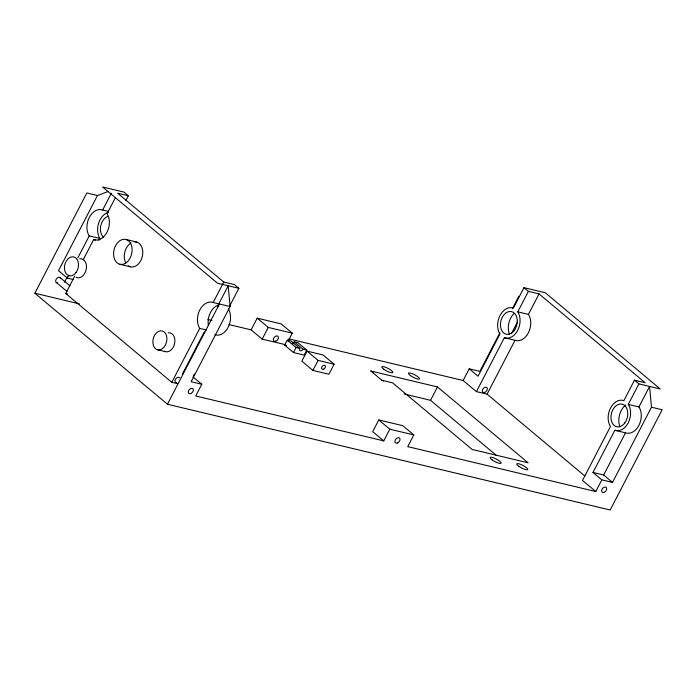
<?xml version="1.0" encoding="UTF-8"?>
<svg xmlns="http://www.w3.org/2000/svg" width="697" height="697" viewBox="0 0 697 697"><rect width="100%" height="100%" fill="white"/><g stroke="black" fill="none" stroke-linecap="round" stroke-linejoin="round"><path stroke-width="1.05" d="M651.486 407.205L612.506 482.394L601.833 479.85L592.999 472.444L614.885 430.223L626.176 433.003A15.491 10.943 -76.6 0 0 638.879 425.405A15.491 10.943 -76.6 0 0 639.358 407.579L638.94 406.935L649.569 386.434L651.486 407.205L662.15 409.749L610.18 510.012L167.463 404.243L34.85 293.219L86.82 192.956L97.484 195.508L108.331 191.405M97.484 195.508L58.513 270.697L67.348 278.103L73.168 279.488M64.516 282.241L67.313 276.848M67.348 278.103L68.846 275.219M77.794 257.951L89.242 235.874L88.824 235.237A15.491 10.943 -76.6 0 1 89.303 217.412A15.491 10.943 -76.6 0 1 102.006 209.806L108.444 211.435M102.633 210.041L111.328 193.269M177.622 383.716L171.802 382.322L65.71 293.498L74.692 276.169M83.178 259.798L93.659 239.576L95.602 240.038M115.266 197.904L107.05 213.744L107.469 214.38A15.491 10.943 -76.6 0 1 106.989 232.214A15.491 10.943 -76.6 0 1 94.287 239.812L93.659 239.576M98.913 240.343L99.906 238.426L99.488 237.782A15.491 10.943 -76.6 0 1 98.826 222.596A15.491 10.943 -76.6 0 1 108.514 212.341M125.93 200.448L128.344 195.787L123.927 192.084L102.59 186.988L217.525 283.217L238.862 288.314L229.679 306.018M171.802 382.322L199.751 328.4L199.333 327.756A15.491 10.943 -76.6 0 1 199.821 309.93A15.491 10.943 -76.6 0 1 212.515 302.332L218.963 303.953M213.143 302.568L223.772 282.067L234.436 284.611L238.862 288.314M182.283 374.324L204.177 332.103L204.796 332.33M167.463 404.243L219.433 303.988L230.106 306.532L191.126 381.729L201.79 384.274L195.735 395.974L383.751 440.887L389.815 429.195L413.818 434.928L407.754 446.629L595.778 491.542L601.833 479.85M193.452 375.918L194.446 373.993M228.956 324.567L251.138 329.864L257.202 318.163L281.205 323.905L292.252 333.157L288.053 341.251M251.138 329.864L262.185 339.117L268.249 327.416L292.252 333.157M284.629 345.137L287.225 340.127L290.963 341.016L299.806 348.422A2.318 1.551 -50.1 0 0 300.363 350.8A2.318 1.551 -50.1 0 0 302.995 349.18L306.732 350.077L304.136 355.087L293.472 352.543L284.629 345.137L286.563 345.599M293.472 352.543L296.068 347.524L299.806 348.422M307.046 351.131L301.853 361.159L312.901 370.403L328.906 374.228L334.107 364.209L323.051 354.956L307.046 351.131L318.102 360.384L334.107 364.209M312.901 370.403L318.102 360.384M413.818 434.928L402.77 425.675L378.767 419.942L372.703 431.643L383.751 440.887M404.112 393.997L430.554 400.313L437.481 386.948L528.108 462.817L472.096 449.434L392.533 382.819L381.86 380.266L370.813 371.013L437.481 386.948M288.872 338.881L463.156 380.518L469.22 368.818L479.884 371.37L499.88 332.809M512.373 308.71L518.864 296.173M595.778 491.542L582.509 480.442L610.467 426.52L610.049 425.876A15.491 10.943 -76.6 0 1 610.528 408.05A15.491 10.943 -76.6 0 1 623.231 400.453L623.85 400.688L634.479 380.179L638.905 383.881L660.242 388.978L545.307 292.757L523.97 287.661L513.341 308.161L512.713 307.926A15.491 10.943 -76.6 0 0 500.01 315.523A15.491 10.943 -76.6 0 0 499.531 333.358L499.949 333.994L478.064 376.223L469.22 368.818M463.156 380.518L476.417 391.618L504.367 337.697L515.667 340.476A15.491 10.943 -76.6 0 0 528.361 332.878A15.491 10.943 -76.6 0 0 528.849 315.053L528.431 314.408L517.758 311.864L528.387 291.363L539.06 293.907L645.152 382.731L634.479 380.179M511.546 333.427L517.54 321.857M476.417 391.618L487.09 394.171L515.039 340.241M528.431 314.408L539.06 293.907M614.885 430.223L615.512 430.45A15.491 10.943 -76.6 0 0 628.206 422.852A15.491 10.943 -76.6 0 0 628.694 405.027L628.276 404.391L638.905 383.881M592.999 472.444L603.663 474.997L625.549 432.767M128.344 195.787L117.68 193.243L223.772 282.067M126.026 239.489A12.781 9.026 -76.6 0 1 128.788 260.138A12.781 9.026 -76.6 0 1 113.716 255.982A12.781 9.026 -76.6 0 1 126.026 239.489L136.69 242.042M89.242 235.874L99.906 238.426M119.657 264.241L130.33 266.794M628.276 404.391L638.94 406.935M207.828 319.514L212.054 320.524M292.461 343.325A2.318 1.551 -50.1 0 0 294.16 341.783L297.898 342.671L306.732 350.077M262.185 339.117L285.143 344.597M65.71 293.498L67.653 293.96M199.751 328.4L206.539 330.021M34.85 293.219L79.336 303.84M157.47 349.755L165.477 351.671M504.367 337.697L504.994 337.932A15.491 10.943 -76.6 0 0 517.697 330.334A15.491 10.943 -76.6 0 0 518.176 312.5L517.758 311.864M214.842 334.647L215.469 334.882A15.491 10.943 -76.6 0 0 228.163 327.285A15.491 10.943 -76.6 0 0 228.651 309.459L228.233 308.815M523.97 287.661L528.387 291.363M603.663 474.997L612.506 482.394M487.09 394.171L584.896 476.051M430.554 400.313L496.238 455.298M294.16 341.783L302.995 349.18M287.225 340.127L296.068 347.524M257.202 318.163L268.249 327.416M378.767 419.942L389.815 429.195M192.956 376.877L201.79 384.274M60.073 277.563L70.014 285.883M56.291 282.459L67.06 291.485M217.978 306.907L217.56 306.271L228.189 285.761L230.106 306.532M509.49 334.421A15.491 10.943 -76.6 0 1 513.855 313.676M370.813 371.013A7.745 5.175 -50.1 0 1 373.017 372.546M381.86 380.266A7.745 5.175 -50.1 0 1 383.481 381.111M176.75 382.653A3.102 2.065 -50.1 0 1 175.6 379.081A3.102 2.065 -50.1 0 1 179.8 377.879M134.425 241.833A12.781 9.026 -76.6 0 1 142.214 256.818A12.781 9.026 -76.6 0 1 128.265 265.81M125.817 263.022A12.781 9.026 -76.6 0 1 130.966 242.992M619.999 426.947A15.491 10.943 -76.6 0 1 625.627 405.079M208.351 325.464A15.491 10.943 -76.6 0 1 217.621 305.338M103.618 237.381A11.622 8.207 -76.6 0 1 100.699 226.063A11.622 8.207 -76.6 0 1 107.8 216.34M79.728 258.796A9.68 6.839 -76.6 0 1 86.236 269.356A9.68 6.839 -76.6 0 1 76.06 277.249M168.143 332.817A9.68 6.839 -76.6 0 1 174.642 343.368A9.68 6.839 -76.6 0 1 164.475 351.271M57.389 282.721A3.102 2.065 -50.1 0 1 56.474 278.826A3.102 2.065 -50.1 0 1 60.665 278.478M484.685 392.437A3.102 2.065 -50.1 0 0 487.09 387.811A3.102 2.065 -50.1 0 0 482.69 389.362A3.102 2.065 -50.1 0 0 484.685 392.437M518.838 466.328A6.195 1.455 27.4 0 0 527.76 469.595A6.195 1.455 27.4 0 0 520.232 464.211A6.195 1.455 27.4 0 0 518.838 466.328M492.169 459.959A6.195 1.455 27.4 0 0 501.091 463.226A6.195 1.455 27.4 0 0 493.563 457.842A6.195 1.455 27.4 0 0 492.169 459.959M410.533 375.657A6.195 1.455 27.4 0 0 419.455 378.924A6.195 1.455 27.4 0 0 411.927 373.54A6.195 1.455 27.4 0 0 410.533 375.657M383.864 369.288A6.195 1.455 27.4 0 0 392.786 372.546A6.195 1.455 27.4 0 0 385.258 367.171A6.195 1.455 27.4 0 0 383.864 369.288M190.664 393.605A3.102 2.065 -50.1 0 0 193.06 388.978A3.102 2.065 -50.1 0 0 188.66 390.529A3.102 2.065 -50.1 0 0 190.664 393.605M397.351 442.987A3.102 2.065 -50.1 0 0 399.756 438.352A3.102 2.065 -50.1 0 0 395.356 439.903A3.102 2.065 -50.1 0 0 397.351 442.987M604.038 492.37A3.102 2.065 -50.1 0 0 606.442 487.734A3.102 2.065 -50.1 0 0 602.042 489.285A3.102 2.065 -50.1 0 0 604.038 492.37M624.773 422.966A11.622 8.207 -76.6 0 0 622.264 404.199A11.622 8.207 -76.6 0 0 611.069 419.185A11.622 8.207 -76.6 0 0 624.773 422.966M514.264 330.448A11.622 8.207 -76.6 0 0 511.746 311.681A11.622 8.207 -76.6 0 0 500.559 326.666A11.622 8.207 -76.6 0 0 514.264 330.448M75.973 272.623A9.68 6.839 -76.6 0 0 73.882 256.984A9.68 6.839 -76.6 0 0 64.56 269.478A9.68 6.839 -76.6 0 0 75.973 272.623M164.387 346.644A9.68 6.839 -76.6 0 0 162.296 331.005A9.68 6.839 -76.6 0 0 152.965 343.499A9.68 6.839 -76.6 0 0 164.387 346.644M323.399 369.236A2.326 1.551 -50.1 0 0 325.203 365.759A2.326 1.551 -50.1 0 0 321.901 366.927A2.326 1.551 -50.1 0 0 323.399 369.236M275.785 341.208A3.102 2.065 -50.1 0 0 278.19 336.581A3.102 2.065 -50.1 0 0 273.79 338.132A3.102 2.065 -50.1 0 0 275.785 341.208"/></g></svg>
